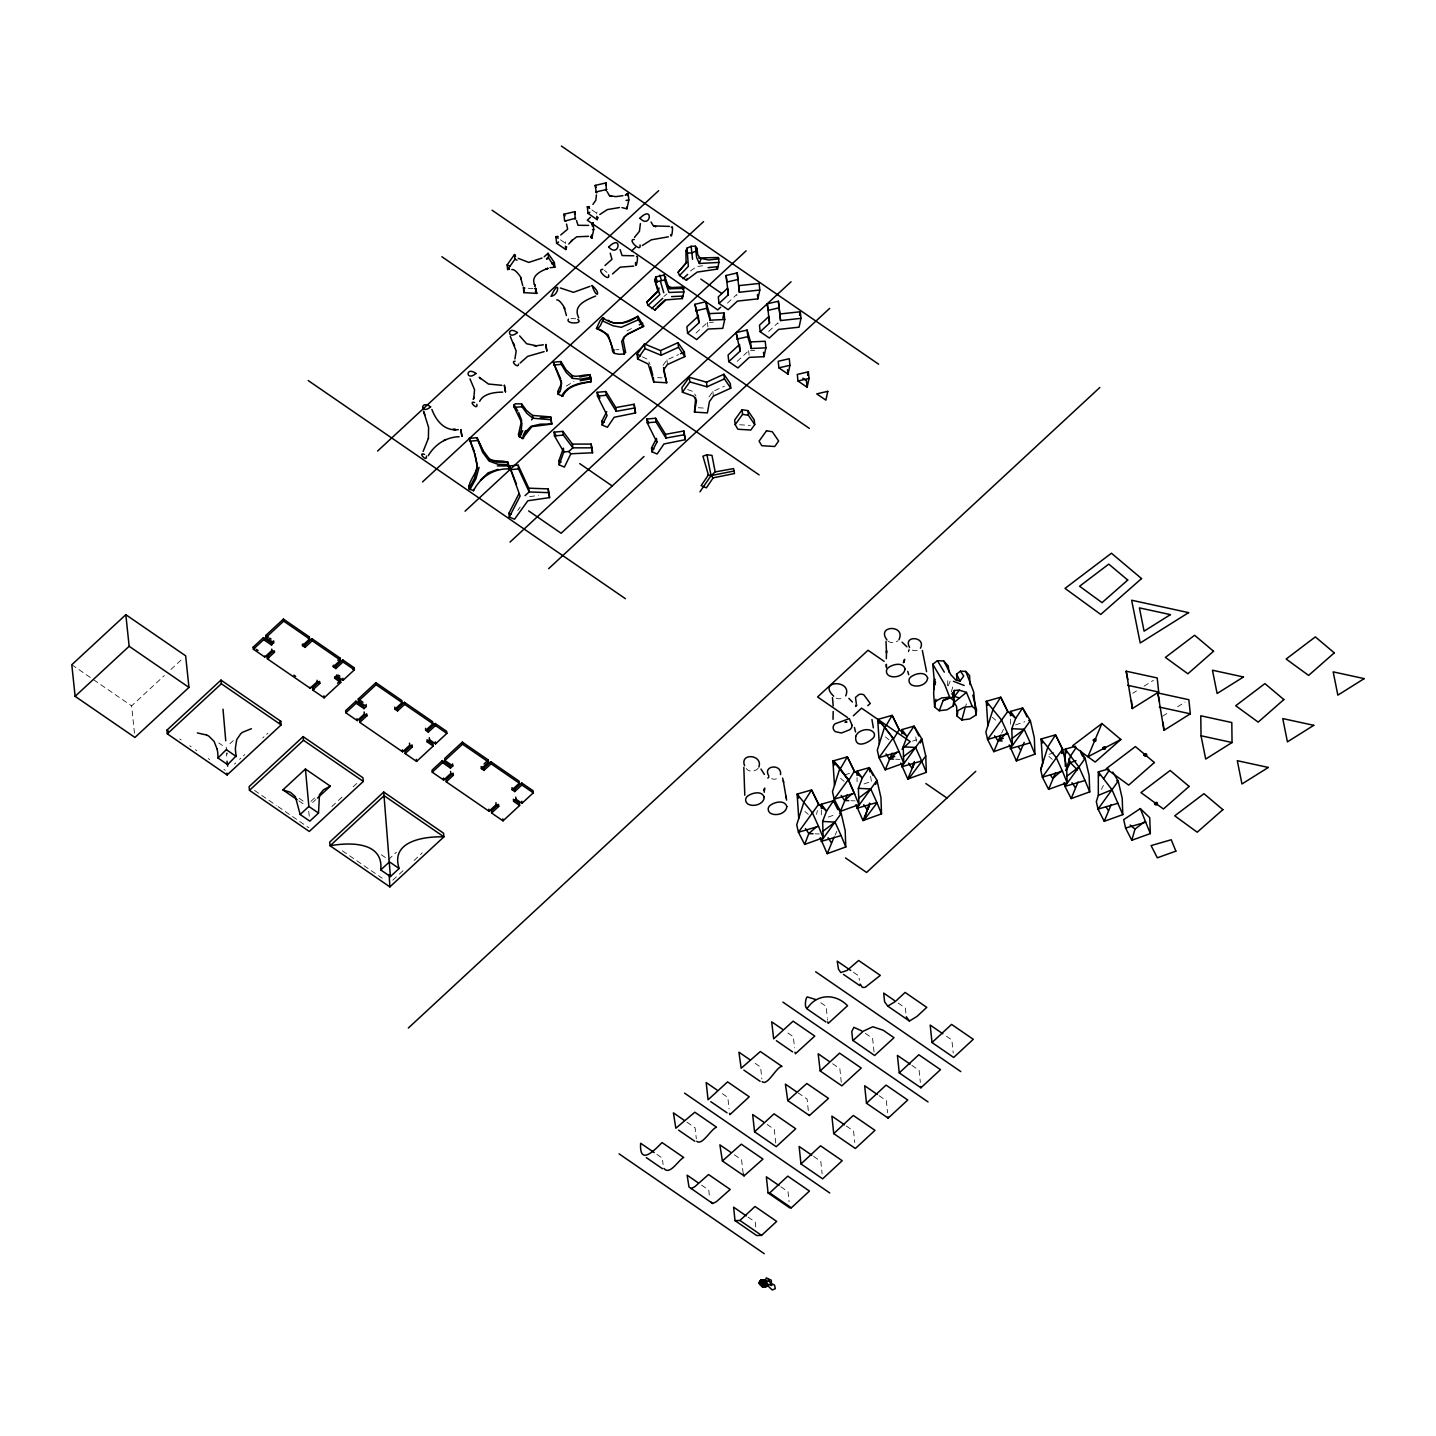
<?xml version="1.0" encoding="UTF-8"?>
<svg xmlns="http://www.w3.org/2000/svg" width="1436" height="1436" viewBox="0 0 1436 1436"><rect width="100%" height="100%" fill="white"/><g stroke="black" fill="none" stroke-linecap="round" stroke-linejoin="round"><path stroke-width="0.75" stroke-dasharray="5 3.75" d="M821.32 814.894L821.32 808.486M857.059 781.776L857.059 777.522M1010.459 724.247L1010.459 717.856M947.58 685.708L947.814 679.425M909.024 648.839L908.593 651.8L909.455 649.521M816.528 814.374L817.425 810.496M951.35 691.811L952.965 686.3M964.884 708.612L966.949 702.366M948.281 685.834L950.65 679.928M835.034 835.142L836.847 831.318M1001.592 733.15L1003.423 729.326M596.55 213.892L596.981 212.007M1101.376 789.351L1103.422 785.366M565.138 243.779L565.748 241.751M663.019 365.354L666.932 359.88L678.546 354.602M708.953 396.946L712.866 391.472L724.48 386.176M517.768 510.426L520.191 507.07M758.172 768.206L757.167 769.229A7.503 6.013 -6 0 1 753.056 771.024L751.531 771.132A6.265 5.008 -6 0 1 747.312 769.606L746.199 768.511M134.481 733.24L131.609 705.884L164.35 675.548M170.902 669.481L182.372 658.855M663.881 296.462L666.878 294.021M229.922 743.704L233.26 740.617M727.442 303.14L736.758 294.506L737.224 298.885M696.029 333.026L707.463 322.454L713.459 322.202M234.445 764.149L235.737 762.947M239.597 759.375L240.889 758.19M243.456 755.803L244.748 754.618M262.752 737.924L264.044 736.74M266.611 734.352L267.904 733.168M768.619 331.465L777.935 322.831L778.402 327.211M737.207 361.351L748.641 350.761L754.672 350.528M310.93 801.36L315.651 796.98M312.653 802.544L315.866 799.565M331.824 806.565L336.742 802.006M338.375 800.498L343.276 795.939M353.112 786.856L358.013 782.297M388.42 859.625L396.444 852.194M392.782 880.196L397.682 875.637M399.334 874.129L404.234 869.588M414.071 860.487L422.256 852.894M566.233 386.069L574.005 381.509M690.501 270.991L696.639 266.558L702.725 265.768M1132.717 693.301L1136.486 690.931M1144.025 686.211L1153.431 680.323M1162.496 716.241L1168.132 712.705M1177.538 706.799L1185.077 702.078M627.011 330.908L634.03 327.228M912.596 741.138L916.347 739.827M844.781 774.955L850.615 772.927M1015.539 724.929L1024.927 721.68M864.023 783.948L871.544 781.346M828.285 817.048L835.788 814.463M1049.07 754.313L1056.878 751.62M529.651 496.676L538.338 495.402M615.685 349.81L618.88 349.63M571.007 318.487L575.746 318.774M895.669 759.213L899.869 759.375M850.866 800.714L855.048 800.875M815.11 833.831L819.31 833.993M528.179 288.277L533.043 288.564M657.616 377.614L661.924 377.883M698.291 407.734L704.771 408.147M739.558 424.751L750.328 425.397M687.629 389.587L693.301 391.597L696.011 396.156M642.395 356.828L647.708 359.395L650.077 364.564M820.764 1002.723L826.131 1006.403L827.298 1017.478M591.901 209.925L596.461 213.066M560.489 239.812L565.048 242.953M853.469 972.316L858.89 976.049L859.392 980.339M898.146 1003.046L905.362 1008L906.062 1014.57M946.432 1036.253L951.853 1039.969L953.217 1053.073M865.387 1033.381L872.603 1038.354L874.111 1052.642M911.86 1065.35L919.094 1070.323L920.35 1082.421M787.951 1033.023L793.372 1036.738L794.539 1047.831M832.629 1063.735L839.845 1068.707L841.352 1082.995M879.101 1095.704L886.317 1100.676L887.592 1112.774M755.192 1063.358L760.595 1067.092L761.852 1079.01M798.057 1092.85L807.086 1099.061L808.378 1111.338M846.342 1126.057L853.558 1131.012L854.779 1142.571M218.775 742.968L222.472 745.499M381.312 854.743L386.643 858.405M299.065 798.272L304.288 801.88M298.921 800.893L304.27 804.573M722.416 1093.711L727.837 1097.445L729.039 1108.933M767.093 1124.442L774.309 1129.396L775.871 1144.187M813.566 1156.393L820.8 1161.365L822.128 1173.966M71.8 664.742L91.742 678.456M93.555 679.713L131.609 705.884M179.733 738.984L181.169 739.953M189.714 745.84L191.132 746.81M195.404 749.754L196.822 750.723M208.22 758.567L209.638 759.536M223.89 769.337L225.308 770.306M254.531 790.41L276.268 805.363M278.081 806.601L308.902 827.8M342.378 850.83L382.245 878.24M686.946 1122.198L695.078 1127.781L696.334 1138.784M734.335 1154.777L741.55 1159.749L743.238 1173.858M780.807 1186.746L788.023 1191.718L789.1 1201.806M656.898 1154.418L662.319 1158.134L663.091 1164.614M701.576 1185.131L708.792 1190.103L709.492 1196.834M748.048 1217.1L755.264 1222.054L755.875 1227.834M604.502 270.327L606.979 272.445M1048.836 756.431L1052.265 759.321M992.312 717.3L995.758 720.19M885.456 736.901L888.884 739.791M840.634 778.42L844.081 781.31M804.896 811.519L808.324 814.409M915.755 736.919L916.419 741.227M870.593 776.266L871.616 782.728M308.704 811.25L309.35 817.174M226.511 754.097L226.744 756.216M827.441 1018.896L827.567 1020.098M748.641 350.761L749.107 355.159M707.463 322.454L707.93 326.834M712.866 391.472L713.351 396.121M666.932 359.88L667.435 364.529M226.17 747.061A129.366 2.908 85.7 0 1 226.475 749.7M771.563 778.617A5.277 4.218 -6 0 0 774.04 779.192L775.332 779.102A6.336 5.062 -6 0 0 778.797 777.594M836.093 698.111A6.265 5.008 -6 0 0 839.037 698.793L840.581 698.686A7.503 6.013 -6 0 0 843.47 697.716M912.345 650.095A5.277 4.218 -6 0 0 914.822 650.67L916.132 650.58A6.336 5.062 -6 0 0 918.555 649.772M888.094 641.102A6.265 5.008 -6 0 0 892.312 642.61L893.856 642.502A7.503 6.013 -6 0 0 897.967 640.707"/><path stroke-width="1.5" d="M821.32 808.486L821.32 804.232L833.49 800.767L841.227 813.458L845.194 830.672L845.786 846.971L827.226 853.666L820.153 837.726M857.059 775.386L857.059 771.114L869.247 767.65L876.965 780.358L880.95 797.554L881.524 813.853L862.982 820.548L855.91 804.609M901.88 733.868L901.88 729.596L914.05 726.131L921.786 738.84L925.753 756.036L926.346 772.353L907.785 779.03L900.713 763.09M1010.459 715.72L1010.459 711.448L1022.629 707.984L1030.366 720.692L1034.333 737.889L1034.925 754.187L1016.365 760.883L1009.293 744.943M1065.261 766.214L1065.261 749.143L1075.402 746.253M1112.703 772.047L1118.231 781.112L1122.216 798.326L1122.79 814.625L1104.248 821.32L1098.019 809.096L1096.314 801.647L1098.325 795.347L1098.325 771.868L1108.466 768.996M833.024 719.328L833.185 711.448M886.461 653.165L886.55 650.741L886.317 658.675M780.52 774.614C782.153 763.413 762.283 765.244 768.781 775.889M635.484 262.537C635.448 272.337 639.217 254.675 636.471 256.38M952.283 693.283L953.953 700.732L953.378 705.848L947.006 709.779L939.27 710.748L934.621 707.015L933.633 693.175L934.692 678.923L933.903 689.172M957.184 716.223L956.609 706.584L954.114 702.419L966.464 692.385L972.262 706.422L976.534 709.958L975.959 715.056L969.587 718.987L961.851 719.975L957.184 716.223L957.812 711.646M764.221 792.277L764.706 788.095L763.665 790.428M282.91 789.89L290.341 792.277L295.349 796.603L300.16 814.499L309.799 821.141L318.505 813.063L319.492 794.7L323.531 789.692L330.334 786.174L305.419 769.032L282.91 789.89L297.144 799.673M904.177 661.781L904.608 659.339L903.352 662.714L904.07 661.583M969.964 684.595L969.587 675.62L965.8 671.42L960.487 671.168L956.555 674.148L956.932 679.641M855.659 706.44L855.748 705.022M474.903 453.668L477.057 464.133C477.739 473.27 468.28 480.324 468.944 488.761L473.503 490.699C480.36 477.183 493.517 468.423 508.847 468.89C510.749 456.361 495.51 464.187 488.868 458.335L482.316 449.45L476.914 437.711L469.177 438.375L474.777 454.404L477.344 466.951L474.508 478.188L468.944 488.761M518.701 412.617L521.645 420.299L518.378 435.072L522.363 438.572L531.841 426.654L551.819 424.069L550.67 416.925L532.594 415.417L526.527 410.499L521.663 403.911L515.165 403.785L513.657 406.083L521.932 423.117L521.286 430.064L518.827 436.616M561.225 380.432C562.679 385.674 556.594 389.425 558.137 394.254L562.715 396.192C567.794 385.279 580.611 383.681 591.129 381.707C592.889 368.998 579.516 378.763 572.174 375.55L566.017 369.806L560.991 361.549L553.255 362.213L561.53 383.268L560.776 389.353L558.137 394.254M934.621 707.015L935.895 699.314M658.998 287.954L658.639 290.251L646.703 302.17L648.103 305.419L654.96 310.122L666.017 299.891L682.405 298.562L683.859 291.921L683.339 286.985L671.689 287.541L667.291 286.033L669.876 288.78L683.841 288.349M686.731 262.178L678.115 272.266L679.515 275.515L686.372 280.235L697.214 272.086L717.497 269.07L718.951 262.429L718.431 257.493L698.758 257.959L708.72 259.97L718.933 258.857M535.502 287.882L536.759 293.411L523.817 292.621L523.458 287.146M473.503 490.699L473.718 489.443M523.386 438.554L523.601 437.28M562.715 396.192L562.912 394.918M428.395 438.519L428.592 427.372L423.512 411.252M966.464 692.385L959.266 690.178L954.402 690.429L953.378 705.848M589.981 374.563L590.286 377.399L580.826 379.14L572.461 378.368L572.174 375.55M695.67 398.041L694.468 412.114L707.409 412.904L709.438 401.595L713.351 396.121L730.78 388.187L730.296 383.538L723.923 374.24L706.512 382.191L689.316 377.237L681.938 387.576L682.423 392.207L693.785 396.228L696.496 400.806L694.468 412.114M597.573 217.59L597.161 219.636L588.024 213.354L587.324 206.784L589.245 206.676M574.544 213.641L574.956 211.666L563.899 214.233L564.599 220.803L565.748 221.377M592.332 226.188L593.05 222.867L591.883 224.088M591.686 224.572L593.05 222.867L593.75 229.437L591.811 238.286L590.824 237.173M627.658 195.583L628.142 193.375L625.504 194.829M621.95 207.61L626.904 208.794L628.842 199.963L628.142 193.375L625.306 195.296M722.864 318.254L724.031 312.94L709.384 313.604L705.938 301.739L694.88 304.306L699.009 322.741L687.593 333.331L696.729 339.614L708.145 329.024L722.793 328.359L724.713 319.51L724.031 312.94M719.005 303.427L728.321 294.811L727.621 288.223L718.305 296.857L719.005 303.427L728.142 309.709L737.458 301.093L757.885 298.868L759.806 290.018L759.123 283.448L738.678 285.656L739.378 292.244L759.806 290.018M763.97 356.684L765.909 347.835L765.208 341.265L750.561 341.93L747.115 330.065L736.058 332.613L740.204 351.066L728.77 361.657L737.907 367.939L749.341 357.349L763.97 356.684L763.521 352.287M799.529 315.31L800.301 311.774L779.874 313.981L778.384 301.237L767.309 303.804L768.009 310.373L779.066 307.825L778.384 301.237M788.023 374.132L789.944 365.3L789.261 358.713L778.204 361.28L778.886 367.849L788.023 374.132L787.556 369.752M800.301 311.774L801.001 318.343L799.062 327.193L778.635 329.4L769.319 338.034L760.183 331.752L759.482 325.182L768.798 316.548L769.499 323.118L760.183 331.752M807.588 375.388L808.36 371.852L797.303 374.419L797.985 380.989L807.122 387.271L809.06 378.422L808.36 371.852M1061.725 753.146L1062.586 749.161L1055.532 734.873L1041.082 739.001L1042.68 763.396L1040.669 769.696L1042.374 777.145L1048.603 789.351L1067.145 782.674L1066.571 766.357L1062.586 749.161L1042.374 777.145L1062.496 771.294L1067.145 782.674M1061.814 753.469L1062.586 749.161M596.443 328.467L599.889 320.982L602.725 317.679L603.82 318.146L600.374 325.631L597.555 328.916L596.443 328.467C607.715 330.89 611.18 341.499 612.651 351.551L614.464 353.4L619.365 354.261L624.157 353.992L625.593 352.341L623.26 340.476L624.337 336.832L627.981 333.78L643.723 326.151L637.961 316.279C628.717 320.731 617.785 327.103 608.038 320.246M939.27 710.748L943.075 700.571L949.232 697.537M961.851 719.975L964.884 708.612M473.844 397.7L474.544 389.766L469.985 378.871M758.872 767.021C763.27 754.654 739.45 752.284 744.584 765.765M605.615 185.136L606.225 182.857L595.15 185.406L596.317 192.442M566.34 247.333L565.748 249.541L556.612 243.258L555.911 236.671L557.994 236.419M428.449 438.177L423.135 451.442M479.068 467.31L475.926 478.762L469.877 489.604M935.572 682.154L934.728 685.116L932.772 664.24L937.439 660.686L943.757 660.991L948.263 665.999L948.999 672.192M1131.801 840.257L1125.573 828.051L1123.706 819.651L1140.31 808.576L1149.733 817.712L1150.344 833.58L1131.801 840.257L1134.978 829.11L1144.815 821.5M523.817 292.621L523.763 288.6M671.366 227.516C673.807 222.759 671.743 240.835 670.576 234.714M597.897 217.285L597.161 219.636L596.802 216.351M473.324 399.352L473.934 397.413L473.413 399.064M1065.907 770.54L1070.502 756L1076.282 747.402M1040.669 769.696L1047.921 746.792L1055.532 734.873L1062.712 749.592M682.531 289.48L683.339 286.985M869.57 803.119L864.041 820.171L877.037 802.778M875.637 784.487L876.965 780.358L856.754 808.342L876.875 802.491L881.524 813.853M914.391 761.601L912.381 767.811L914.068 764.078M920.44 742.968L921.786 738.84L901.557 766.824L921.679 760.972L926.346 772.353M718.951 262.429L699.35 263.47L700.858 259.198L697.752 254.71L696.999 248.338L695.365 246.184L691.129 246.328L687.072 248.105L685.941 250.887L686.085 263.129L678.115 272.266M559.178 464.887L558.784 461.118L563.379 448.176L563.774 451.945L559.178 464.887L564.402 467.095L570.846 453.776L592.547 452.771L592.153 449.001L591.165 444.083L572.461 444.083L562.894 431.374L554.063 432.128L554.458 435.88L563.774 451.945L568.746 451.532L572.856 447.835L591.56 447.835L592.547 452.771M566.646 247.028L565.748 249.541L565.407 246.256M508.847 468.89L508.003 464.582L498.005 464.295L489.155 461.153L482.604 452.268L476.914 437.711M514.232 407.393L521.968 406.729L521.663 403.911M572.461 378.368L566.322 372.624L561.279 364.367L560.991 361.549M798.739 818.484L797.142 794.09L811.591 789.962L818.771 804.681L811.591 789.962L803.98 801.88L796.729 824.785L798.434 832.234L804.663 844.44L823.205 837.762L822.631 821.446L826.562 811.089L833.49 800.767L837.816 809.617M854.707 794.27L848.82 780.286L840.311 768.852L847.33 756.862L854.528 771.581L847.33 756.862L832.898 760.972L839.719 768.763L832.485 791.667L834.172 799.116L840.401 811.34L858.961 804.645L858.369 788.346L862.3 777.989L869.247 767.65L873.07 775.494M879.299 743.848L877.701 719.454L885.115 727.352L892.151 715.343L899.331 730.062L892.151 715.343L877.701 719.454L884.54 727.262L877.288 750.148L878.994 757.616L885.222 769.822L903.765 763.126L903.19 746.828L907.121 736.471L914.05 726.131L918.843 735.95M987.878 725.701L986.281 701.306L1000.73 697.196L1007.91 711.915L1000.73 697.196L993.12 709.097L985.868 732.001L987.573 739.45L993.802 751.674L1012.344 744.979L1011.77 728.68L1015.701 718.323L1022.629 707.984L1026.955 716.833M804.663 844.44L808.809 833.58L816.492 826.849M840.401 811.34L847.294 794.736M827.226 853.666L834.119 837.062M862.982 820.548L869.875 803.945M885.222 769.822L892.115 753.218M907.785 779.03L913.781 764.347M993.802 751.674L1000.695 735.07M1016.365 760.883L1024.173 742.376M1048.603 789.351L1055.496 772.765M1080.752 751.118L1085.167 758.37L1089.134 775.584L1089.727 791.882L1071.166 798.578L1078.059 781.974M1104.248 821.32L1111.123 804.716M646.703 302.17L657.975 291.454L654.69 279.715L655.821 276.933L664.114 275.012L668.943 288.169M683.859 291.921L668.979 292.459L664.635 279.93L665.748 277.148M696.999 248.338L695.886 251.12L691.829 252.898L687.593 253.041L685.941 250.887M1101.897 723.529L1087.932 756.772L1120.852 739.486L1101.897 723.529L1072.71 745.661L1095.165 762.049L1120.852 739.486M519.76 437.459L522.704 430.638M514.896 358.946L516.188 351.084L510.283 336.365M523.099 435.718L525.54 430.692M522.363 438.572L525.773 431.644L531.14 426.312L540.403 424.159L551.819 424.069M1066.266 770.611L1070.341 762.624L1075.977 760.667M509.295 517.032L520.101 496.048L509.313 465.928L518.145 465.174L528.789 488.186L548.211 488.904L549.593 497.592L527.874 500.751L514.519 519.24L509.295 517.032L508.9 513.28L518.719 494.199M602.187 425.056L607.123 415.435L597.466 396.049L597.071 392.297L605.902 391.543L615.811 407.573L634.173 404.252L635.538 412.94L614.195 417.266L607.392 427.264L602.187 425.056L601.792 421.286L606.728 411.683M651.926 451.784L651.531 448.014L656.485 438.411L656.88 442.162L651.926 451.784L657.149 453.991L663.935 443.993L685.295 439.667L683.913 430.979L665.568 434.3L655.642 418.271L646.81 419.025L647.205 422.776L656.88 442.162M654.96 310.122L655.839 308.453M686.372 280.235L687.252 278.548M575.136 219.205L574.956 211.666L575.046 214.09M606.207 190.719L606.225 182.857M952.194 694.18L954.402 690.429M845.678 695.868C853.253 679.336 816.563 679.892 833.688 696.191M898.954 639.684C906.242 624.373 875.709 625.091 886.999 639.989M920.422 648.21C926.597 636.615 902.598 634.712 909.58 647.385M479.642 401.362C483.376 393.608 494.433 392.207 502.672 392.136M1122.79 814.625L1112.02 789.746L1103.566 778.743L1109.346 770.127M715.182 471.905L733.545 468.585L734.514 473.521L713.171 477.847L706.368 487.845L701.145 485.637L708.415 474.993L702.94 456.181L706.907 454.763L711.969 455.374L715.182 471.905L711.071 475.603L699.96 491.812M561.691 396.21C566.861 385.117 580.826 382.514 591.129 381.707M509.457 269.035L507.608 269.519L507.123 264.888L514.501 254.549L515.65 256.308M515.309 256.344L514.501 254.549L514.985 259.198L507.608 269.519L509.116 269.07M637.099 354.261L644.477 343.94L660.578 350.599L678.007 342.666L684.362 351.946L684.846 356.595L667.435 364.529L663.504 370.003L666.735 382.784L653.793 381.994L648.192 364.026L637.584 358.91L637.099 354.261L640.635 355.966M637.584 358.91L644.961 348.571L644.477 343.94M682.423 392.207L689.801 381.886L689.316 377.237M742.071 409.727L734.676 420.048L735.178 424.697L737.889 429.256L750.813 430.046L754.744 424.571L754.241 419.922L747.887 410.642L742.071 409.727L742.556 414.358L735.178 424.697M845.786 846.971L841.119 835.608L820.997 841.442L841.227 813.458L839.539 813.153M1034.925 754.187L1030.258 742.825L1010.136 748.677L1030.366 720.692L1028.679 720.387M1071.166 798.578L1064.938 786.354L1085.167 758.37L1083.48 758.064M1118.123 803.245L1098.019 809.096L1118.231 781.112L1116.562 780.807M428.269 455.679C434.713 444.586 446.129 437.029 459.107 436.741M858.513 774.973L857.059 771.114L862.3 777.989L854.402 771.132L848.82 780.286L839.719 768.763L848.173 779.766L834.172 799.116L854.294 793.282L858.961 804.645M903.334 733.455L901.88 729.596L907.121 736.471L899.205 729.632L893.623 738.786L884.54 727.262L892.995 738.248L878.994 757.616L899.115 751.764L903.765 763.126M943.757 660.991L950.847 674.723L955.909 680.143L960.02 681.095L963.718 676.051L960.487 671.168M908.844 778.653L925.753 756.036M943.075 700.571L954.509 696.442L959.266 690.178M520.119 363.057L527.676 356.361L544.136 351.623M567.651 229.078L566.538 224.07M604.987 265.516L611.933 259.36L610.228 253.185M550.042 267.706L554.87 267.222L554.386 262.573L548.031 253.292L544.19 256.739M531.535 419.868L532.882 418.235L532.594 415.417M568.746 243.994L572.228 240.243L570.918 241.553M612.651 351.551L614.087 349.917M767.829 778.132L768.852 777.02M592.906 204.415L595.796 200.25L596.425 194.937M599.817 214.538L607.374 209.566L619.455 207.556M634.479 237.389L639.433 231.304L640.402 223.603M566.969 229.76L560.758 234.965M571.923 240.548L576.734 236.796L588.616 236.312M602.725 317.679C613.746 326.385 627.137 324.213 637.961 316.279M480.396 480.18L488.114 472.857L497.933 469.357M624.157 353.992L621.68 341.427L623.762 337.514L627.388 334.391L643.723 326.151M125.829 614.698L71.8 664.742L75.121 696.334L134.93 737.458L188.96 687.413L185.639 655.821L125.829 614.698L129.15 646.272L188.96 687.413M590.393 217.321L587.306 220.193L717.767 309.907L720.692 307.196M75.121 696.334L129.15 646.272M377.578 451.048L658.621 190.701M631.786 250.779L635.412 247.405M612.49 273.917L620.28 267.15L633.689 266.127M422.507 481.94L703.568 221.611M271.763 649.072L271.907 650.436L264.78 657.042L253.364 649.198L253.167 647.151L263.47 637.602L271.35 643.023L271.566 645.069L273.755 641.551M273.899 642.915L266.019 637.494L265.804 635.43L283.43 619.095L309.404 636.956L309.62 639.002L302.493 645.608L305.078 647.385L312.204 640.779L311.989 638.733L304.863 645.32L305.078 647.385M253.364 649.198L263.685 639.648L263.47 637.602M266.019 637.494L283.646 621.142L283.43 619.095M166.917 730.17L220.964 680.108L280.774 721.249L281.151 724.911L227.121 774.955L167.312 733.832L166.917 730.17L168.353 731.139M167.312 733.832L221.341 683.769L220.964 680.108M271.35 643.023L273.684 640.869M317.123 680.269L317.266 681.633L310.14 688.221L267.365 658.819L267.15 656.773L273.091 651.262M679.515 275.515L688.347 266.342L687.072 248.105M648.103 305.419L659.806 294.542L654.69 279.715M267.365 658.819L274.491 652.213L274.348 650.849M683.033 278.692L687.682 274.384M651.621 308.596L662.678 298.365M657.185 307.214L665.281 299.711M308.219 638.051L309.404 636.956M465.049 511.198L746.11 250.851M251.39 728.698L242.81 732.163A18.04 10.806 -3.7 0 0 240.727 733.742L236.707 739.648L235.378 748.21A129.366 77.634 -3.9 0 0 236.204 755.857L227.624 764.634L217.985 758.011L226.637 749.269M697.806 314.484L698.327 316.171L686.893 326.744L687.593 333.331M337.819 660.327L340.206 658.137L311.989 638.733M335.88 668.548L335.665 666.501L342.773 659.914L342.989 661.96L335.88 668.548L333.296 666.771L340.422 660.183L340.206 658.137M336.024 677.307L340.529 680.395L340.745 682.459L324.123 697.86L312.707 689.998L312.492 687.952L319.618 681.364M312.707 689.998L319.833 683.41L319.689 682.046M279.481 722.434L280.774 721.249M340.745 682.459L334.732 678.313L336.921 674.794M337.514 683.195L340.529 680.395M352.771 669.068L354.189 667.758L342.773 659.914M337.065 676.159L343.078 680.287L354.405 669.804L354.189 667.758M509.995 542.108L791.056 281.761M303.122 736.614L249.092 786.659L249.469 790.338L309.279 831.462L363.326 781.417L362.931 777.756L303.122 736.614L303.517 740.276L363.326 781.417M249.469 790.338L303.517 740.276M738.75 345.178L728.07 355.069L728.77 361.657M366.126 704.448L366.342 706.494L364.026 708.648L363.811 706.602L355.913 701.181L345.609 710.73L345.825 712.777L357.241 720.621L364.367 714.015L364.152 711.969M366.342 706.494L358.461 701.073L358.246 699.009L375.891 682.674L401.865 700.535L402.08 702.581L394.954 709.187L397.539 710.964L404.665 704.358L404.449 702.312L397.323 708.899L397.539 710.964M345.825 712.777L356.128 703.227L355.913 701.181M358.461 701.073L376.106 684.721L375.891 682.674M644.01 456.504L561.135 533.259L528.645 510.911M365.3 715.074L359.592 720.351L359.808 722.398L402.583 751.8L409.709 745.212L409.493 743.166M359.808 722.398L366.934 715.792L366.719 713.746M548.642 568.674L829.685 308.345M317.464 798.093L330.334 786.174M300.16 814.499L308.866 806.44L305.419 769.032M428.323 732.127L428.107 730.08L435.234 723.475L435.449 725.539L428.323 732.127L425.738 730.35L432.864 723.762L432.649 721.716L404.449 702.312M405.167 753.577L412.294 746.989L412.078 744.943L404.952 751.531L405.167 753.577L416.584 761.421L433.205 746.038L432.99 743.974L426.977 739.845L427.192 741.891L433.205 746.038M427.192 741.891L429.526 739.737L429.31 737.691M383.735 792.044L329.688 842.106L330.083 845.768L389.892 886.892L443.921 836.847L443.544 833.185L383.735 792.044L390.395 876.57L380.755 869.947C383.699 841.37 349.486 842.25 330.083 845.768L384.112 795.706L443.921 836.847C424.5 836.255 390.161 840.957 399.118 868.493L390.395 876.57L390.251 875.045M429.526 739.737L435.539 743.866L446.865 733.383L446.65 731.337L435.234 723.475M452.573 763.88L452.789 765.926L450.455 768.08L450.24 766.034L442.36 760.613L432.039 770.163L432.254 772.209L443.67 780.053L450.796 773.465L450.581 771.419M483.968 770.396L483.752 768.35L490.879 761.744L491.094 763.79L483.968 770.396L481.383 768.619L488.509 762.031L488.294 759.985L462.32 742.125L444.693 758.459L444.909 760.506L452.789 765.926M432.254 772.209L442.575 762.66L442.36 760.613M444.909 760.506L462.536 744.171L462.32 742.125M446.255 781.83L453.381 775.243L453.166 773.196L446.04 779.784L446.255 781.83L489.03 811.25L496.156 804.645L495.941 802.598M484.022 763.934L488.294 759.985M380.755 869.947L389.461 861.869L399.118 868.493M514.752 791.577L514.537 789.531L521.663 782.925L521.878 784.971L514.752 791.577L512.185 789.8L519.311 783.194L519.096 781.148L490.879 761.744M491.597 813.027L498.723 806.422L498.507 804.375L491.381 810.981L491.597 813.027L503.013 820.871L519.635 805.47L519.419 803.424L513.406 799.278L513.621 801.342L519.635 805.47M513.621 801.342L515.955 799.17L515.739 797.124M515.955 799.17L521.968 803.316L533.294 792.816L533.079 790.769L521.663 782.925M408.327 1028.05L1099.868 387.469M855.91 706.009L856.951 705.058M853.325 715.792L861.564 708.163L910.227 741.622L902.005 749.251M975.762 771.329L866.59 872.46L845.517 857.956M735.017 1220.636L739.917 1220.474L755.013 1206.491L776.679 1221.408L761.583 1235.373L756.682 1235.534L735.017 1220.636L733.599 1207.155L746.235 1215.861M768.063 1192.957L769.696 1192.903L787.772 1176.156L809.437 1191.054L791.362 1207.802L789.728 1207.855L768.063 1192.957L766.357 1176.82L779.012 1185.508M800.965 1163.932L820.53 1145.802L842.214 1160.701L822.631 1178.83L800.965 1163.932L799.134 1146.466L811.771 1155.154M833.724 1133.596L853.307 1115.449L874.973 1130.347L855.389 1148.495L833.724 1133.596L831.893 1116.113L844.53 1124.801M866.482 1103.243L886.066 1085.113L907.731 1100.012L888.166 1118.141L866.482 1103.243L864.651 1085.76L877.288 1094.465M899.259 1072.889L918.825 1054.76L940.49 1069.658L920.925 1087.788L899.259 1072.889L897.41 1055.424L910.065 1064.112M932.018 1042.536L951.583 1024.407L973.267 1039.305L953.683 1057.452L932.018 1042.536L930.187 1025.071L942.824 1033.758M525.055 495.635L529.184 491.938L548.606 492.656L549.593 497.592M897.051 752.231L889.369 758.962L886.012 753.936M841.209 795.436L844.565 800.48L852.23 793.731M1007.157 732.719L997.948 740.814L994.592 735.77M1061.958 770.414L1052.75 778.491L1050.524 775.135M642.323 245.52L651.352 239.812L668.386 236.814M546.793 259.27L548.516 257.924L548.031 253.292M903.352 756.718L915.576 747.456L921.679 760.972M858.548 798.236L870.755 788.974L876.875 802.491M822.792 831.354L835.016 822.092L841.119 835.608M1011.931 738.571L1024.155 729.308L1030.258 742.825M1066.733 776.266L1078.957 767.004L1065.261 749.143L1066.715 752.985M568.405 319.097C565.066 324.267 584.237 324.141 577.775 319.33M722.398 1160.97L741.299 1144.187L762.965 1159.085L744.063 1175.869L722.398 1160.97L719.885 1144.851L730.727 1152.3M556.612 243.258L558.586 242.002M1132.322 708.576L1158.672 692.062L1157.201 677.954L1126.183 671.204L1132.322 708.576L1131.478 700.517M1163.968 730.35L1190.318 713.818L1188.846 699.709L1157.829 692.96L1163.968 730.35L1163.124 722.29M1232.052 742.52L1205.702 759.052L1201.034 735.77L1200.783 715.792L1231.801 722.541L1232.052 742.52L1201.034 735.77M588.024 213.354L589.819 212.259M887.753 1006.133L895.328 1001.52L905.111 992.438L926.776 1007.354L916.994 1016.419L909.419 1021.032L887.753 1006.133L884.612 1001.843L883.696 993.102L894.538 1000.551M852.948 1040.579L863.305 1031.174L872.801 1026.758L883.176 1030.24L894.018 1037.689L874.614 1055.496L852.697 1040.256L851.781 1031.533L853.864 1027.332L861.779 1030.904M820.171 1070.933L839.593 1053.144L861.259 1068.043L841.855 1085.831L820.171 1070.933L818.179 1053.809L829.003 1061.258M787.754 1100.604L806.817 1083.498L828.5 1098.396L809.419 1115.503L787.754 1100.604L785.402 1084.144L796.244 1091.611M754.564 1131.801L774.058 1113.833L795.723 1128.75L776.23 1146.7L754.564 1131.801L752.644 1114.498L763.485 1121.947M552.07 263.991L554.386 262.573L551.765 263.219M815.756 999.546L807.229 996.907C805.147 998.253 804.196 1010.621 807.894 1007.48C817.676 993.407 836.093 993.712 847.545 1005.738L828.195 1023.419L827.746 1021.858M934.8 701.701L941.567 697.986L949.699 697.214L953.953 700.732M957.363 710.91L964.13 707.194L972.262 706.422M542.018 258.049L528.789 262.411L518.216 258.354M690.985 1188.595L694.719 1186.782L708.54 1174.54L730.206 1189.439L716.385 1201.699L712.651 1203.494L688.975 1186.962L687.126 1175.204L697.95 1182.654M894.736 756.431L889.369 758.962L893.569 759.123M1003.315 738.284L997.948 740.814L1002.148 740.976M595.635 296.031C585.493 300.232 572.461 305.635 578.762 317.805M643.095 326.726L638.338 319.761L621.303 327.318L613.136 325.792L603.084 321.161M639.253 324.841L642.736 323.244M644.961 348.571L661.063 355.248L678.492 347.297L678.007 342.666M680.485 353.723L684.362 351.946M689.801 381.886L706.997 386.822L724.426 378.889L723.923 374.24M589.999 286.338L573.449 292.334L560.327 287.972M656.324 281.851L664.635 279.93M443.652 440.529L445.95 439.56M1098.325 795.347L1112.02 789.746M867.793 705.686L870.27 703.46L863.79 694.791A5.744 4.595 -6 0 0 858.961 694.521L855.497 697.411L856.305 703.568M547.816 268.406L545.716 269.214L547.978 268.317C540.08 271.224 530.674 276.107 534.605 284.777M846.396 721.877L844.978 722.308L846.971 722.039M1012.344 744.979L1007.695 733.616L987.573 739.45L1007.785 711.466L1015.701 718.323L1010.459 711.448L1011.913 715.308M823.205 837.762L818.556 826.382L798.434 832.234L818.646 804.25L826.562 811.089L821.32 804.232L822.774 808.073M1089.727 791.882L1085.06 780.52L1064.938 786.354L1064.094 782.638M1125.573 828.051L1145.695 822.2L1150.344 833.58M546.488 258.498L548.516 257.924L554.87 267.222M597.466 396.049L606.297 395.295L616.206 411.324L634.568 408.004L634.173 404.252M554.458 435.88L563.289 435.126L572.856 447.835L572.461 444.083M647.205 422.776L656.037 422.022L665.963 438.052L684.308 434.731L683.913 430.979M509.708 469.698L518.54 468.944L529.184 491.938L528.789 488.186M606.907 189.426L595.85 191.993L596.82 192.891M575.656 218.254L565.245 220.929M737.207 272.912L737.889 279.499L726.831 282.066L726.131 275.479L737.207 272.912L739.378 292.244M695.58 310.876L706.638 308.309L705.938 301.739M736.758 339.201L747.815 336.634L747.115 330.065M778.886 367.849L789.944 365.3M797.985 380.989L809.06 378.422M622.919 195.655L615.739 196.66L609.582 195.655L611.826 196.409L609.277 195.404L607.141 191.724M561.279 364.367L553.56 365.031M477.201 440.547L469.482 441.193M806.511 1008.521L825.987 1022.001M733.886 471.026L711.071 475.603L707.625 474.813M579.767 376.986L590.052 375.011M580.162 380.755L590.465 378.781L590.286 377.399M592.458 229.67L593.75 229.437M543.364 344.819L536.256 345.771M588.598 225.398L577.99 225.308L576.5 220.48M626.078 200.412L628.842 199.963M557.85 391.436L559.914 391.866M518.522 433.798L520.604 434.228M468.639 485.942L470.721 486.373M708.092 267.67L718.305 266.575M779.066 307.825L780.556 320.569L801.001 318.343M669.517 226.403L653.56 225.901L655.803 226.655L653.254 225.649L651.046 222.024M765.909 347.835L751.261 348.499L747.815 336.634M633.761 255.77L622.111 255.554L620.119 249.631M683.213 296.067L671.581 296.606M724.713 319.51L710.084 320.174L706.638 308.309M540.277 417.696L550.742 417.373M534.012 345.825L536.418 345.771L526.653 343.76L519.653 335.898M551.621 423.602L550.957 419.743L532.882 418.235L526.832 413.317L521.968 406.729M501.9 385.333L488.42 384.022L479.193 377.291L480.521 378.763M507.788 462.195L496.946 462.159L489.317 459.646M497.341 465.91L508.182 465.964M557.689 236.725L555.911 236.671L558.209 238.25M458.264 429.651C444.209 431.374 435.952 420.353 431.877 409.422M844.565 800.48L848.766 800.642M813.009 833.742L808.809 833.58L805.452 828.554M1011.77 728.68L1024.155 729.308M903.19 746.828L915.576 747.456M858.369 788.346L870.755 788.974M822.631 821.446L835.016 822.092M523.332 287.972L524.948 288.08M534.659 288.672L536.274 288.762M507.123 264.888L510.336 266.378M197.378 732.934L206.551 734.999M588.922 206.981L587.324 206.784L589.604 208.346M742.556 414.358L748.371 415.291L754.744 424.571M1127.673 685.295L1158.672 692.062M1159.319 707.068L1190.318 713.818M954.509 696.442L959.284 697.95M515.075 361.208C509.977 361.046 518.665 369.142 518.522 364.098M634.245 239.471C626.581 239.04 641.766 253.346 640.025 244.946M602.833 269.376C595.168 268.927 610.372 283.251 608.613 274.85M953.432 681.31L964.148 685.475M511.79 269.555C515.775 268.352 523.027 280.612 520.622 277.704L521.124 279.212M474.634 402.529C467.454 400.231 478.224 411.342 476.86 404.306M601.792 421.286L604.143 422.292M651.531 448.014L653.883 449.019M558.784 461.118L561.135 462.123M508.9 513.28L511.27 514.267M424.5 454.422C416.889 451.389 427.515 463.272 426.402 456.056M597.555 328.916L607.966 334.642L614.464 353.4M556.737 299.891C559.807 298.939 566.538 310.948 564.168 307.645L564.671 309.153M561.386 146.041L878.617 364.205M700.84 279.123L721.716 293.465M802.778 378.189L806.44 380.702L807.122 387.271M492.099 210.23L809.33 428.377M441.893 256.739L759.105 474.903M884.163 661.368L868.026 650.257L817.587 696.963L847.617 717.623M579.713 463.613L612.203 485.96M925.861 783.535L946.934 798.021M308.219 380.558L625.45 598.722M850.758 970.467L837.224 961.151L838.48 969.192L840.778 972.531L847.096 970.431L858.638 960.487L880.304 975.385L865.118 987.358L862.444 987.447L860.164 984.091M843.47 974.398L859.733 985.581M815.648 971.759L960.81 1071.597M283.646 621.142L309.62 639.002M312.204 640.779L340.422 660.183M342.989 661.96L354.405 669.804M376.106 684.721L402.08 702.581M404.665 704.358L432.864 723.762M435.449 725.539L446.865 733.383M462.536 744.171L488.509 762.031M491.094 763.79L519.311 783.194M521.878 784.971L533.294 792.816M303.14 644.154L304.863 645.32M333.942 665.317L335.665 666.501M483.752 768.35L481.168 766.573L481.383 768.619M514.537 789.531L511.97 787.754L512.185 789.8M338.357 675.135L339.865 676.176M265.804 635.43L268.424 637.243M269.735 638.158L271.063 639.056M358.246 699.009L362.985 702.276M263.685 639.648L271.566 645.069M356.128 703.227L364.026 708.648M442.575 762.66L450.455 768.08M271.907 650.436L274.491 652.213M317.266 681.633L319.833 683.41M364.367 714.015L366.934 715.792M409.709 745.212L412.294 746.989M450.796 773.465L453.381 775.243M496.156 804.645L498.723 806.422M782.889 1002.113L928.051 1101.933M253.167 647.151L254.782 648.264M256.416 649.395L258.049 650.508M267.15 656.773L268.927 657.993M293.877 675.153L295.672 676.374M312.492 687.952L314.125 689.083M782.53 1029.289L771.688 1021.84L773.663 1038.856L793.103 1021.175L814.768 1036.074L795.418 1053.773L794.988 1052.193M776.373 1040.705L792.618 1051.888M221.341 683.769L281.151 724.911M749.771 1059.642L738.93 1052.193L741.155 1068.276L760.344 1051.529L782.01 1066.427C776.679 1066.266 767.398 1086.657 762.175 1081.631M743.866 1070.125L760.129 1081.308M226.708 749.933L236.348 756.575M308.866 806.44L318.505 813.063M716.995 1089.996L706.171 1082.547L708.074 1099.779L727.585 1081.882L749.251 1096.781L729.847 1114.677L729.506 1113.313M710.784 1101.645L727.029 1112.81M684.595 1093.155L829.757 1192.975M684.236 1120.331L673.412 1112.882L675.835 1128.247L694.827 1112.218L716.492 1127.134C710.658 1129.522 701.989 1146.054 696.765 1141.279M678.546 1130.114L694.809 1141.279M769.696 1192.903L791.362 1207.802M654.188 1152.552L640.635 1143.236C639.253 1165.942 653.793 1150.954 662.05 1142.571L683.715 1157.47C678.295 1160.108 669.679 1175.851 663.935 1168.437M739.917 1220.474L761.583 1235.373M646.254 1157.578L662.499 1168.742M619.078 1153.862L764.239 1253.682M517.068 260.257L514.985 259.198M906.924 646.846L902.077 642.179M710.64 1201.86L712.651 1203.494M1130.15 825.054L1134.978 829.11M852.41 702.042L848.873 698.381M623.798 350.51L625.593 352.341M1077.449 769.929L1070.341 762.624L1068.887 758.764M834.478 785.366L832.898 760.972L840.311 768.852L833.742 760.721M713.171 477.847L711.071 475.603L706.907 454.763M568.746 451.532L570.846 453.776M764.401 774.435L760.972 769.05M668.386 286.931L669.876 288.78M563.899 214.233L565.156 215.813M1103.566 778.743L1098.325 771.868L1099.779 775.727M906.295 1016.742L909.419 1021.032M808.701 1114.533L809.419 1115.503M535.341 291.4L536.759 293.411L535.825 291.041M724.426 378.889L730.78 388.187M678.492 347.297L684.846 356.595M1106.151 807.104L1108.395 810.46M1071.974 782.674L1075.331 787.718M1018.286 746.666L1020.529 750.023M908.593 763.144L911.95 768.17M863.772 804.663L867.129 809.689M828.034 837.762L831.39 842.806M937.439 660.686L944.296 672.12M932.772 664.24L944.601 684.344L949.699 697.214M488.868 458.335L489.479 459.358M513.944 404.575L517.75 411.019M554.063 432.128L556.145 435.7M595.15 185.406L596.245 187.308M956.555 674.148L960.02 681.095M553.255 362.213L560.614 378.745M965.8 671.42L973.662 691.811L975.959 715.056M591.022 236.689L591.811 238.286L591.47 235.001M646.81 419.025L648.749 422.902M597.071 392.297L599.961 398.113M1080.895 752.751L1082.618 756.305M477.739 439.147L483.052 450.635M699.35 263.47L696.622 257.493L695.365 246.184M1078.957 767.004L1085.06 780.52M1062.496 771.294L1056.375 757.777L1041.082 739.001L1042.59 742.986M1007.695 733.616L1001.574 720.1L986.281 701.306L987.788 705.309M892.995 738.248L899.115 751.764M848.173 779.766L854.294 793.282M818.556 826.382L812.435 812.866L797.142 794.09L798.649 798.075M513.532 343.132L514.591 345.699M743.238 1173.858L744.063 1175.869M766.25 1281.038L766.698 1282.115M767.273 1283.515L767.901 1285.094M765.783 1280.625L766.591 1282.581M766.806 1283.102L767.847 1285.633M764.993 1280.122L767.524 1286.315M764.688 1280.104L767.237 1286.369M764.383 1280.086L766.968 1286.423M764.078 1280.068L765.029 1282.42M765.424 1283.389L766.698 1286.476M763.772 1280.068L764.634 1282.151M765.262 1283.694L766.411 1286.53M763.467 1280.05L764.275 1282.025M765.029 1283.874L766.142 1286.584M763.162 1280.032L763.97 1281.989M764.778 1283.981L765.873 1286.638M762.857 1280.014L763.683 1282.007M764.508 1284.017L765.585 1286.692M762.552 1279.997L763.413 1282.079M764.203 1284.017L765.316 1286.746M762.247 1279.979L763.162 1282.204M763.88 1283.946L765.047 1286.8M761.96 1279.961L762.965 1282.438M763.503 1283.784L764.76 1286.853M761.349 1279.925L764.49 1286.889M761.044 1279.907L763.934 1286.997M760.793 1280.05L763.665 1287.051M760.613 1280.32L763.378 1287.105M760.434 1280.589L763.108 1287.159M760.236 1280.858L762.839 1287.212M760.057 1281.127L762.516 1287.141M759.859 1281.397L762.013 1286.638M759.68 1281.666L761.511 1286.153M759.482 1281.935L761.008 1285.651M759.303 1282.204L760.506 1285.148M759.123 1282.474L760.003 1284.646M758.926 1282.743L759.5 1284.143M469.177 438.375L474.472 451.586M1140.31 808.576L1145.695 822.2M509.313 465.928L516.511 484.183M423.62 411.558L424.894 414.86M907.714 671.33L908.701 674.669M877.701 719.454L879.209 723.457M832.898 760.972L834.406 764.975M717.013 267.706L717.497 269.07M681.903 297.198L682.405 298.562M854.438 727.514L855.533 731.983M637.351 316.871L638.338 319.761M564.528 308.722L566.43 315.543M520.981 278.781L522.722 285.584M782.62 778.115L783.643 782.261M663.755 292.747L660.56 281.725M694.88 304.306L697.232 312.456M664.114 275.012L665.568 280.092M659.878 275.138L661.332 280.235M655.821 276.933L657.275 282.012M736.058 332.613L737.637 338.16M972.818 695.15L976.534 709.958M534.892 285.818L534.479 284.292L535.018 286.303M685.295 439.667L684.308 434.731M635.538 412.94L634.568 408.004M783.284 780.807L786.587 800.103M663.558 367.49L666.735 382.784M650.616 366.701L652.77 375.227M922.343 650.49L926.579 671.671M217.016 748.856L214.108 741.425L208.938 736.219A18.04 10.806 -3.6 0 0 206.533 735.017M590.95 381.24L590.465 378.781M1157.829 692.96L1159.516 701.432M1126.183 671.204L1127.87 679.659M871.939 719.526L873.357 727.837M869.247 767.65L869.911 771.958M832.467 697.645L833.203 705.866M786.282 797.554L786.102 796.226L786.372 798.165M767.309 303.804L769.499 323.118M726.131 275.479L728.321 294.811M691.129 246.328L692.565 259.27M550.957 419.743L550.67 416.925M508.003 464.582L507.698 461.764M920.781 1086.46L920.925 1087.788M888.022 1116.813L888.166 1118.141M779.874 313.981L780.556 320.569M757.436 294.488L757.885 298.868M750.561 341.93L751.261 348.499M747.887 410.642L748.371 415.291M739.504 344.478L740.204 351.066M709.384 313.604L710.084 320.174M706.512 382.191L706.997 386.822M698.327 316.171L699.009 322.741M660.578 350.599L661.063 355.248M665.568 434.3L665.963 438.052M653.308 377.345L653.793 381.994M655.642 418.271L656.037 422.022M626.742 207.161L626.904 208.794M615.811 407.573L616.206 411.324M605.902 391.543L606.297 395.295M591.165 444.083L591.56 447.835M562.894 431.374L563.289 435.126M548.211 488.904L548.606 492.656M518.145 465.174L518.54 468.944M521.753 801.27L521.968 803.316M502.797 818.825L503.013 820.871M488.814 809.204L489.03 811.25M443.455 778.007L443.67 780.053M435.323 741.82L435.539 743.866M425.523 728.303L425.738 730.35M416.368 759.375L416.584 761.421M402.367 749.754L402.583 751.8M394.738 707.14L394.954 709.187M357.026 718.574L357.241 720.621M342.863 678.241L343.078 680.287M334.588 676.948L334.732 678.313M333.152 665.406L333.296 666.771M323.908 695.796L324.123 697.86M310.032 687.198L310.14 688.221M302.35 644.243L302.493 645.608M264.673 656.019L264.78 657.042M226.924 773.124L227.121 774.955M225.739 740.779L223.011 709.187M886.012 641.443L886.497 652.106M744.799 795.203L743.812 767.38M389.12 874.632L389.892 886.892M886.425 666.555L886.317 664.258L886.407 667.686M217.985 758.011L217.985 757.293A125.758 75.498 -3.9 0 0 217.105 748.838M227.714 766.196A125.758 3.159 86 0 1 226.978 761.188M226.87 753.182A129.366 2.908 85.7 0 1 226.96 753.9M771.617 1285.525L768.601 1284.305L768.404 1286.387L772.263 1289.959L775.314 1288.666L774.543 1285.13L770.181 1282.779L771.724 1285.382M764.275 797.321C763.755 804.322 753.272 807.355 747.833 803.98A7.503 6.013 -6 0 1 745.733 800.785L745.643 799.565A6.265 5.008 -6 0 1 747.653 796.065C752.141 792.726 762.067 790.356 764.275 797.321M786.838 806.529C786.318 813.548 775.853 816.563 770.396 813.207A7.503 6.013 -6 0 1 768.296 809.994L768.224 808.773A6.265 5.008 -6 0 1 770.235 805.291C774.722 801.934 784.63 799.565 786.838 806.529M905.057 668.799C904.536 675.8 894.072 678.833 888.615 675.458A7.503 6.013 -6 0 1 886.515 672.263L886.443 671.043A6.265 5.008 -6 0 1 888.453 667.56C892.923 664.204 902.849 661.834 905.057 668.799M927.638 678.007C927.117 685.026 916.635 688.041 911.196 684.685A7.503 6.013 -6 0 1 909.096 681.49L909.006 680.251A6.265 5.008 -6 0 1 911.034 676.769C915.504 673.412 925.43 671.043 927.638 678.007M592.063 285.549C596.837 300.25 601.684 293.357 592.063 285.549M430.62 406.873C420.407 415.525 419.851 399.1 430.62 406.873M475.962 373.468C465.749 382.12 465.192 365.695 475.962 373.468M517.373 332.56C507.159 341.194 506.603 324.769 517.373 332.56M855.694 736.453C854.635 749.341 868.493 743.184 873.501 737.673A6.821 5.457 -6 0 0 874.075 733.06C869.929 726.867 857.813 729.775 855.694 736.453M1093.263 740.132C1096.727 744.674 1097.14 735.537 1093.263 740.132M1102.722 748.12C1106.474 752.536 1106.312 743.489 1102.74 748.03M1143.864 755.085C1147.364 759.518 1147.974 750.49 1143.882 754.995M1154.526 803.711C1157.56 808.306 1159.032 799.188 1154.544 803.604M551.209 296.229C560.04 294.99 559.591 276.861 551.209 296.229M608.685 247.028C619.437 258.659 622.721 232.955 608.685 247.028M639.935 218.2C650.688 229.832 653.972 204.145 639.935 218.2M461.925 436.257L460.83 429.741L461.925 436.257M505.472 391.831L504.377 385.315L505.472 391.831M546.865 350.923L545.788 344.407L546.811 351.012M769.373 1280.266L768.727 1281.307L771.419 1282.276L771.276 1280.176L766.268 1277.896L765.603 1279.835L767.165 1281.199L768.529 1281.217L768.314 1279.566L769.373 1280.32M852.104 725.324L851.943 726.472A7.252 5.798 -6 0 1 849.753 729.721L841.442 733.006L835.339 731.642A7.503 6.013 -6 0 1 833.239 728.447L833.167 727.226A6.265 5.008 -6 0 1 835.178 723.744L849.304 718.628L852.104 725.324M827.8 391.328L825.88 400.159L816.743 393.877L827.8 391.328M869.301 805.416L867.559 809.312L869.265 805.596M766.483 430.818L759.088 441.139L761.798 445.716L774.74 446.506L778.653 441.031L772.299 431.733L766.483 430.818M1127.727 580.072L1102.04 602.635L1079.585 586.247L1108.772 564.115L1127.727 580.072M1141.548 578.582L1100.73 614.446L1065.027 588.401L1111.428 553.219L1141.548 578.582M1213.546 651.226L1187.877 673.789L1165.404 657.401L1194.608 635.268L1213.546 651.226M1154.364 762.534L1128.696 785.097L1106.223 768.709L1135.427 746.576L1154.364 762.534M1334.277 652.859L1308.609 675.423L1286.135 659.034L1315.34 636.902L1334.277 652.859M1283.856 699.565L1258.187 722.129L1235.714 705.74L1264.919 683.608L1283.856 699.565M1189.116 786.425L1163.429 808.989L1140.974 792.6L1170.16 770.468L1189.116 786.425M1222.88 809.653L1197.211 832.216L1174.738 815.827L1203.942 793.695L1222.88 809.653M1170.43 614.626L1144.079 631.158L1139.412 607.877L1170.43 614.626M1188.613 612.634L1140.202 642.987L1131.64 600.23L1188.613 612.634M1243.468 676.984L1217.118 693.498L1212.451 670.217L1243.468 676.984M1364.2 678.618L1337.849 695.15L1333.182 671.869L1364.2 678.618M1313.778 725.324L1287.428 741.856L1282.761 718.574L1313.778 725.324M1268.311 767.452L1241.96 783.966L1237.293 760.685L1268.311 767.452M1175.887 851.135L1157.326 857.813L1151.098 845.607L1171.22 839.755L1175.887 851.135M455.804 429.561L453.22 429.364L455.804 429.561"/></g></svg>
